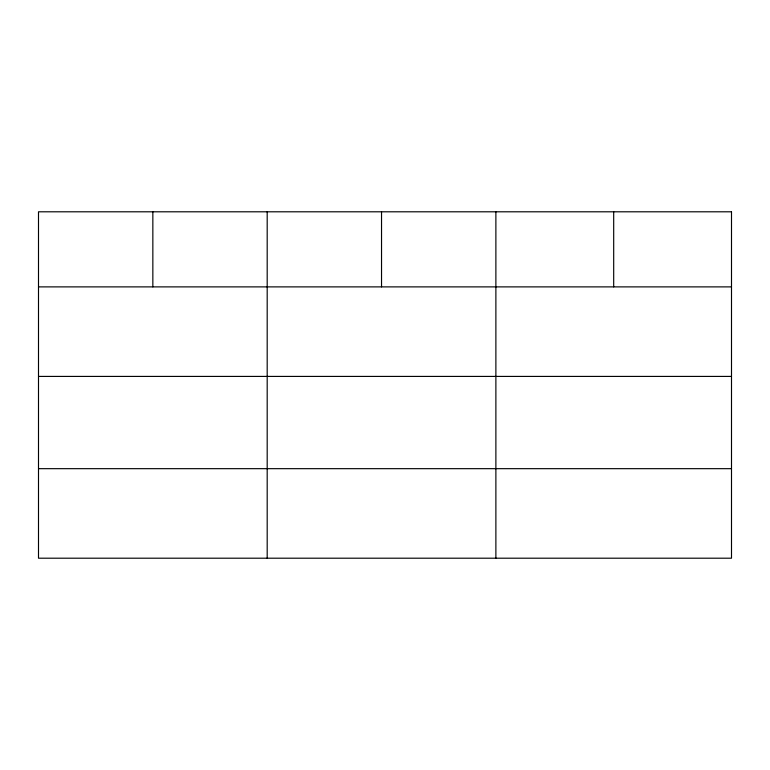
<?xml version="1.0" encoding="UTF-8"?>
<svg xmlns="http://www.w3.org/2000/svg" width="770" height="770" viewBox="0 0 770 770"><rect width="100%" height="100%" fill="white"/><g stroke="black" fill="none" stroke-linecap="round" stroke-linejoin="round"><path stroke-width="1.16" d="M38.5 286.883L731.5 286.883M38.5 376.414L731.5 376.414M38.5 468.67L731.5 468.67M613.69 211.798L613.69 286.883M495.88 211.798L495.88 558.202M381.535 211.798L381.535 286.883M267.19 211.798L267.19 558.202M152.845 211.798L152.845 286.883M731.5 211.798L38.5 211.798L38.5 558.202L731.5 558.202L731.5 211.798"/></g></svg>
